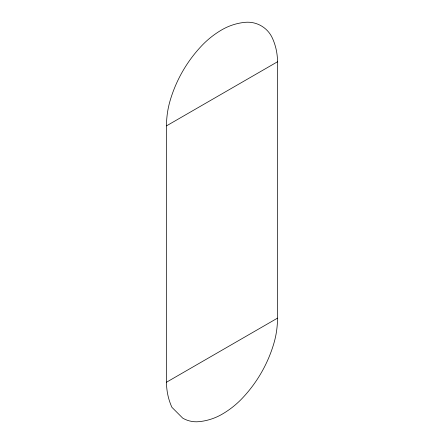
<?xml version="1.0" encoding="UTF-8"?>
<svg xmlns="http://www.w3.org/2000/svg" width="444" height="444" viewBox="0 0 444 444"><rect width="100%" height="100%" fill="white"/><g stroke="black" fill="none" stroke-linecap="round" stroke-linejoin="round"><path stroke-width="0.67" d="M166.494 125.863L277.506 61.772A57.276 57.276 0 0 0 272.411 38.162A27.162 27.162 0 0 0 244.994 22.333A57.276 57.276 0 0 0 222 29.726A89.699 89.699 0 0 0 201.731 45.721A135.509 135.509 0 0 0 170.213 100.311A89.699 89.699 0 0 0 166.494 125.863L166.494 382.229A60.817 60.817 0 0 0 171.9 407.298L182.75 418.165A27.162 27.162 0 0 0 199.006 421.667A57.276 57.276 0 0 0 222 414.274A89.699 89.699 0 0 0 242.269 398.279A135.509 135.509 0 0 0 273.787 343.689A89.699 89.699 0 0 0 277.506 318.137L277.506 61.772M166.494 382.229L277.506 318.137"/></g></svg>
